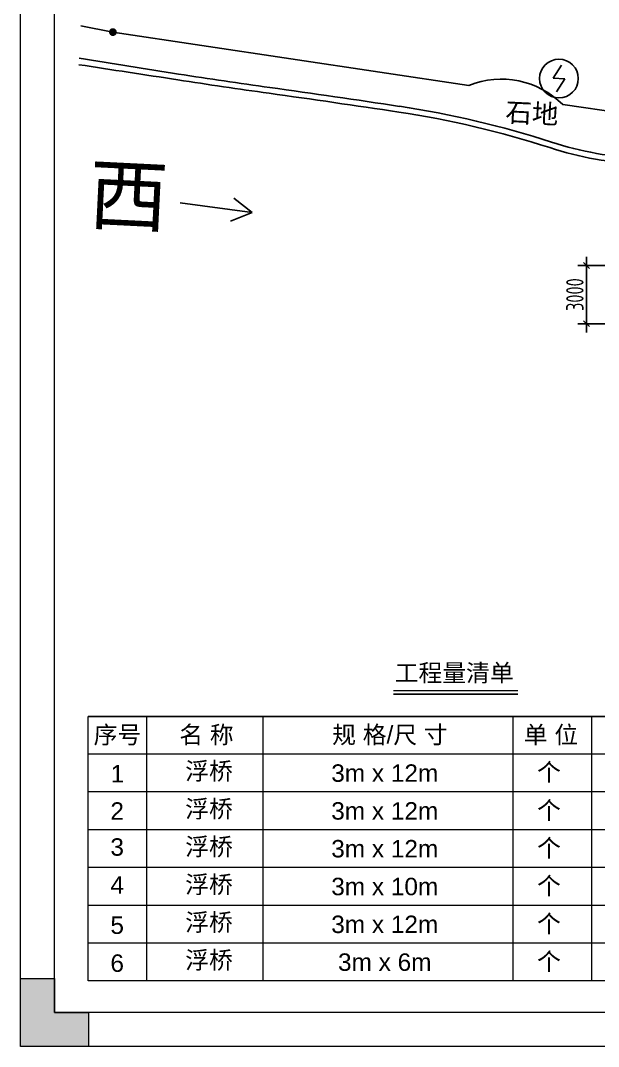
# Model space of a CAD drawing. Header units: millimetres. Extents: x 4 to 2106212, y -117026 to 198097.
# Drawn here: x 1041096 to 1070903, y 86526 to 139444 of the extents above; entities that cross this region are included whole.
import ezdxf
from ezdxf.enums import TextEntityAlignment as Align

# ---------------------------------------------------------------- set-up
doc = ezdxf.new("R2010")
doc.units = ezdxf.units.MM
doc.layers.add('图框', color=7, linetype='Continuous', lineweight=13)
doc.layers.add('文本', color=3, linetype='Continuous', lineweight=13)
doc.layers.add('粗实线', color=7, linetype='Continuous')
doc.styles.add('hztxt', font='ros1.shx', dxfattribs={"width": 0.8, "bigfont": 'hztxt.shx'})
doc.styles.get("Standard").update_dxf_attribs({"font": 'arial.ttf'})
doc.styles.add('宋体', font='')
doc.styles.get('宋体').set_extended_font_data('SimSun')
doc.linetypes.add('10422', pattern='A,2,[150,AAA.SHX,S=1,R=0,X=0,Y=1],2,[177,AAA.SHX,S=1,R=0,X=0,Y=0.8],1e-09', length=4)
doc.linetypes.add('444', pattern='A,4.5,[145,AAA.SHX,S=1,R=0,X=0,Y=1],4.5,-0.5,[146,AAA.SHX,S=1,R=0,X=0,Y=0],-0.5', length=10)
doc.dimstyles.new('DIM-300', dxfattribs={"dimscale": 300, "dimtxt": 3, "dimasz": 1, "dimexe": 1.5, "dimexo": 1.5, "dimgap": 0.5, "dimtad": 1, "dimdec": 0, "dimzin": 0, "dimdsep": 46, "dimtxsty": 'hztxt', "dimblk": 'OBLIQUE', "dimcen": 0, "dimdle": 1.5, "dimclrd": 9, "dimclre": 9, "dimclrt": 6, "dimadec": 0, "dimazin": 0, "dimtfac": 1, "dimtdec": 0, "dimtix": 1, "dimtofl": 0, "dimtmove": 2, "dimatfit": 0, "dimfxl": 5, "dimtolj": 1, "dimtzin": 0, "dimarcsym": 0})

# ---------------------------------------------------------------- blocks, each defined once
blk = doc.blocks.new('_Oblique')
at = {"color": 0, "linetype": 'ByBlock', "lineweight": -2}
blk.add_line((-0.5, -0.5), (0.5, 0.5), dxfattribs=at)
blk = doc.blocks.new('*D523')
at = {"color": 9, "lineweight": -2, "transparency": 16777216}
for p, q in [((1070285, 127255), (1070285, 123355)), ((1071271, 126805), (1069835, 126805)), ((1071271, 123805), (1069835, 123805))]:
    blk.add_line(p, q, dxfattribs=at)
at = {"layer": 'Defpoints', "color": 0, "transparency": 16777216}
for p in [(1071721, 126805), (1070285, 123805), (1071721, 123805)]:
    blk.add_point(p, dxfattribs=at)
at = {"color": 9, "lineweight": -2, "transparency": 16777216, "xscale": 300, "yscale": 300, "zscale": 300}
for p, rotation in [((1070285, 126805), 90), ((1070285, 123805), 270)]:
    blk.add_blockref('_Oblique', p, dxfattribs=dict(at, rotation=rotation))
at = {"color": 6, "transparency": 16777216, "insert": (1069685, 125305), "char_height": 900, "attachment_point": 5, "rotation": 90, "style": 'hztxt'}
blk.add_mtext('\\A1;3000', dxfattribs=at)
blk = doc.blocks.new('jytkjyk')
at = {"layer": '粗实线', "color": 252}
for p, q in [((426927, 139166), (428579, 138846)), ((428579, 138846), (446941, 136090)), ((451777, 135104), (461524, 133688))]:
    blk.add_line(p, q, dxfattribs=at)
at = {"layer": '粗实线', "color": 252, "linetype": 'Continuous'}
for p, q in [((435762, 129545, 100000), (434812, 130278, 100000)), ((432045, 130045, 100000), (435762, 129545, 100000)), ((435762, 129545, 100000), (434652, 129089, 100000))]:
    blk.add_line(p, q, dxfattribs=at)
at = {"layer": '粗实线', "color": 252, "linetype": 'Continuous', "const_width": 200, "elevation": 12200, "flags": 128}
blk.add_lwpolyline([(428479, 138851, 1), (428679, 138841, 1)], format="xyb", close=True, dxfattribs=at)
at = {"layer": '粗实线', "color": 252}
for points in [[(451283, 136465), (451716, 137138)], [(451283, 136465), (451883, 136436)], [(451883, 136436), (451449, 135763)]]:
    blk.add_lwpolyline(points, dxfattribs=at)
blk.add_circle((451583, 136451, 100000), 1000, dxfattribs=at)
at = {"layer": '粗实线', "color": 252, "linetype": '10422'}
for centre, radius, start, end in [((898779, 3203502), 3102443, 261.250086, 261.3452), ((475969, 418492), 285523, 261.12551, 262.08081), ((357360, -434177), 575355, 81.407846, 82.080807), ((435954, 85982), 49293, 72.0943, 81.4078), ((456671, 150101), 18091, 252.0943, 267.4974)]:
    blk.add_arc(centre, radius, start, end, dxfattribs=at)
at = {"layer": '粗实线', "color": 252, "linetype": '444'}
for centre, radius, start, end in [((698903, 1841081), 1725174, 260.926534, 261.098861), ((475969, 418492), 285223, 261.12551, 262.08081), ((357360, -434177), 575655, 81.407846, 82.080808), ((435954, 85982), 49593, 72.0943, 81.4078), ((456671, 150101), 17791, 252.0943, 267.4974)]:
    blk.add_arc(centre, radius, start, end, dxfattribs=at)
at = {"layer": '粗实线', "color": 252}
blk.add_arc((448619, 131965), 4453, 44.8263, 112.1306, dxfattribs=at)
at = {"layer": '粗实线', "color": 252, "linetype": 'Continuous', "style": '宋体'}
for s, height, p in [('石地', 1000, (450194, 134682, 100000)), ('西', 3000, (429382, 130348, 100000))]:
    blk.add_text(s, height=height, rotation=357.1643, dxfattribs=at).set_placement(p, align=Align.MIDDLE)
blk = doc.blocks.new('GW-TK')
at = {"layer": '图框', "linetype": 'Continuous', "lineweight": 0}
h = blk.add_hatch(color=256, dxfattribs=at)
h.dxf.hatch_style = 1
h.paths.add_polyline_path([(927193.56, 464418.01), (927193.56, 464423.01), (927188.55, 464423.01), (927188.55, 464428.01), (927183.55, 464428.01), (927183.55, 464418.01)])
at = {"layer": '图框'}
for points in [[(927183.55, 464715.01), (927603.55, 464715.01), (927603.55, 464418.01), (927183.55, 464418.01)], [(927188.55, 464710.01), (927598.55, 464710.01), (927598.55, 464423.01), (927188.55, 464423.01)]]:
    blk.add_lwpolyline(points, close=True, dxfattribs=at)
at = {"layer": '图框', "linetype": 'Continuous', "lineweight": 0}
blk.add_lwpolyline([(927188.55, 464428.01), (927188.55, 464423.01), (927193.56, 464423.01), (927193.56, 464418.01), (927183.55, 464418.01), (927183.55, 464428.01)], close=True, dxfattribs=at)

msp = doc.modelspace()

# ---------------------------------------------------------------- linework, layer by layer
msp.add_lwpolyline([(1060330.4824, 104694.9212), (1066744.5774, 104694.9212)])
at = {"layer": '文本', "color": 7}
for p, q in [((1086286.4953, 103554.5803), (1044583.5468, 103554.5803)), ((1047584.2337, 103554.5803), (1047584.2337, 89903.8647)), ((1053584.9717, 103554.5803), (1053584.9717, 89903.8647)), ((1066484.6558, 103554.5803), (1066484.6558, 89903.8647)), ((1070535.2291, 103554.5803), (1070535.2291, 89903.8647)), ((1086286.4953, 101603.8647), (1044583.5468, 101603.8647)), ((1086286.4953, 99653.8647), (1044583.5468, 99653.8647)), ((1047584.2337, 97703.8647), (1044583.5468, 97703.8647)), ((1086286.4953, 97703.8647), (1047584.2337, 97703.8647)), ((1047584.2337, 95753.8647), (1044583.5468, 95753.8647)), ((1086286.4953, 95753.8647), (1047584.2337, 95753.8647)), ((1047584.2337, 93803.8647), (1044583.5468, 93803.8647)), ((1086286.4953, 93803.8647), (1047584.2337, 93803.8647)), ((1047584.2337, 91853.8647), (1044583.5468, 91853.8647)), ((1086286.4953, 91853.8647), (1047584.2337, 91853.8647)), ((1047584.2337, 89903.8647), (1044583.5468, 89903.8647)), ((1086286.4953, 89903.8647), (1047584.2337, 89903.8647))]:
    msp.add_line(p, q, dxfattribs=at)
at = {"layer": '文本', "color": 7, "const_width": 65.61}
msp.add_lwpolyline([(1060330.4824, 104874.9212), (1066744.5774, 104874.9212)], dxfattribs=at)
at = {"layer": '文本', "color": 7}
msp.add_lwpolyline([(1044583.5468, 89903.8647), (1044583.5468, 103554.5803), (1086286.4953, 103554.5803), (1086286.4953, 89903.8647)], dxfattribs=at)

# ---------------------------------------------------------------- block references
at = {"xscale": 350, "yscale": 350, "zscale": 350}
msp.add_blockref('GW-TK', (-323473147.8352, -162459777.5503), dxfattribs=at)
msp.add_blockref('jytkjyk', (617280.9173, -0.001, 0.0005))

# ---------------------------------------------------------------- texts
at = {"layer": '文本', "color": 7}
msp.add_text('工程量清单', height=900, dxfattribs=at).set_placement((1060394.3185, 105797.2199), align=Align.MIDDLE_LEFT)
for s, p in [('序号', (1046094.5447, 102621.3011)), ('单 位', (1068455.519, 102621.3011)), ('名 称', (1050685.1903, 102621.3011)), ('规 格/尺 寸', (1060147.4415, 102621.3011)), ('浮桥', (1050816.8792, 100745.7235)), ('3m x 12m', (1059880.3418, 100627.3831)), ('个', (1068349.2807, 100697.0497)), ('1', (1046093.0895, 100593.3259)), ('2', (1046080.5587, 98677.3831)), ('浮桥', (1050816.8792, 98795.7235)), ('3m x 12m', (1059880.3418, 98677.3831)), ('个', (1068349.2807, 98728.3341)), ('浮桥', (1050816.8792, 96845.7235)), ('3', (1046080.5587, 96816.0104)), ('3m x 12m', (1059880.3418, 96727.3831)), ('个', (1068349.2807, 96778.3341)), ('4', (1046080.5587, 94860.6283)), ('浮桥', (1050816.8792, 94895.7235)), ('个', (1068349.2807, 94828.3341)), ('3m x 10m', (1059880.3418, 94777.3831)), ('5', (1046080.5587, 92776.2529)), ('浮桥', (1050816.8792, 92946.0813)), ('3m x 12m', (1059880.3418, 92827.3831)), ('个', (1068349.2807, 92878.3341)), ('浮桥', (1050816.8792, 90995.7235)), ('6', (1046080.5587, 90826.2529)), ('3m x 6m', (1059880.3418, 90877.3831)), ('个', (1068349.2807, 90928.3341))]:
    msp.add_text(s, height=900, dxfattribs=at).set_placement(p, align=Align.MIDDLE)

# ---------------------------------------------------------------- dimensions: what is measured, and where the dimension line sits
dim = msp.add_linear_dim(base=(1070285.3018, 123805.0093), p1=(1071721.3775, 126805.0093), p2=(1071721.3775, 123805.0093), angle=89.9999997, dimstyle='DIM-300')
dim.commit()
dim.dimension.update_dxf_attribs({"geometry": '*D523', "text_midpoint": (1069685.3018, 125305.0093)})

doc.saveas('drawing.dxf')
